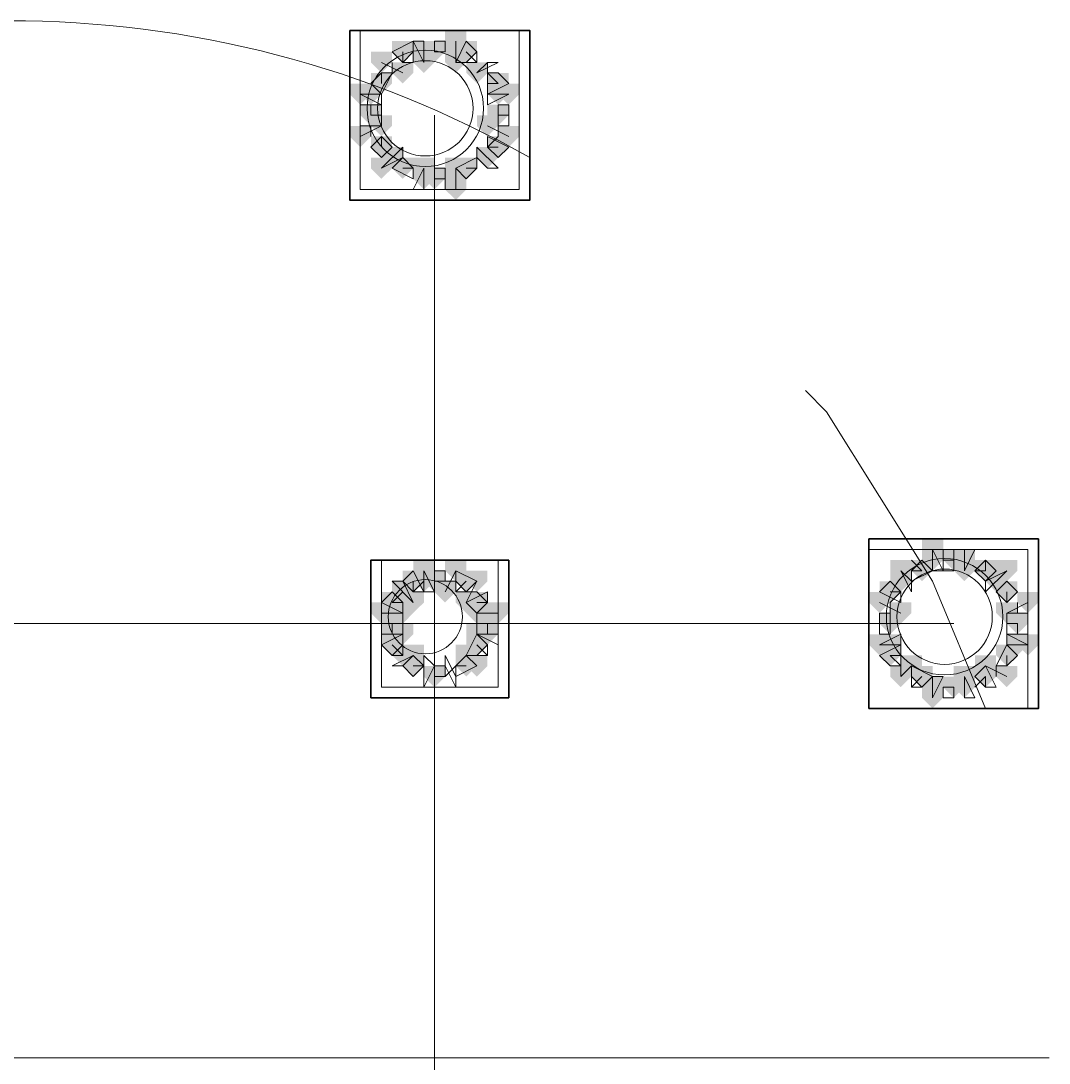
# Model space of a CAD drawing. Header units: millimetres. Extents: x 2315 to 4619, y 1334 to 1897.
# Drawn here: x 4074.12 to 4080.05, y 1541.67 to 1547.68 of the extents above; entities that cross this region are included whole.
import ezdxf

# ---------------------------------------------------------------- set-up
doc = ezdxf.new("R2010")
doc.units = ezdxf.units.MM
for name, color, linetype, true_color in [('PDF_10', 7, 'Continuous', 0x00b85c), ('PDF_AXIS', 7, 'Continuous', 0x00b85c), ('PDF_柱构件', 7, 'Continuous', 0x00b85c), ('PDF_转运站初步方案', 7, 'Continuous', 0x00b85c)]:
    doc.layers.add(name, color=color, linetype=linetype, true_color=true_color)
doc.layers.add('PDF_中心线层', color=1, linetype='Continuous')
doc.layers.add('PDF_粗实线层', color=7, linetype='Continuous')

msp = doc.modelspace()

# ---------------------------------------------------------------- hatches: boundary and pattern name
at = {"layer": 'PDF_10', "transparency": 33554559}
for points in [[(4076.3194, 1547.5601), (4076.2583, 1547.5601), (4076.2583, 1547.499), (4076.3194, 1547.4379), (4076.3804, 1547.499), (4076.3804, 1547.5601)], [(4076.3194, 1547.5601), (4076.2583, 1547.5601), (4076.2583, 1547.499), (4076.3194, 1547.4379), (4076.3804, 1547.499), (4076.3804, 1547.5601)], [(4076.5026, 1547.5601), (4076.4415, 1547.5601), (4076.4415, 1547.499), (4076.5026, 1547.4379), (4076.5637, 1547.499), (4076.5637, 1547.5601)], [(4076.5026, 1547.5601), (4076.4415, 1547.5601), (4076.4415, 1547.499), (4076.5026, 1547.4379), (4076.5637, 1547.499), (4076.5637, 1547.5601)], [(4076.6858, 1547.5601), (4076.6248, 1547.5601), (4076.6248, 1547.499), (4076.6858, 1547.4379), (4076.7469, 1547.499), (4076.7469, 1547.5601)], [(4076.6858, 1547.5601), (4076.6248, 1547.5601), (4076.6248, 1547.499), (4076.6858, 1547.4379), (4076.7469, 1547.499), (4076.7469, 1547.5601)], [(4076.1972, 1547.3768), (4076.1361, 1547.3768), (4076.1361, 1547.3157), (4076.1972, 1547.2547), (4076.2583, 1547.3157), (4076.2583, 1547.3768)], [(4076.1972, 1547.3768), (4076.1361, 1547.3768), (4076.1361, 1547.3157), (4076.1972, 1547.2547), (4076.2583, 1547.3157), (4076.2583, 1547.3768)], [(4076.1972, 1547.3768), (4076.1361, 1547.3768), (4076.1361, 1547.3157), (4076.1972, 1547.2547), (4076.2583, 1547.3157), (4076.2583, 1547.3768)], [(4076.8691, 1547.3768), (4076.808, 1547.3768), (4076.808, 1547.3157), (4076.8691, 1547.2547), (4076.9302, 1547.3157), (4076.9302, 1547.3768)], [(4076.8691, 1547.3768), (4076.808, 1547.3768), (4076.808, 1547.3157), (4076.8691, 1547.2547), (4076.9302, 1547.3157), (4076.9302, 1547.3768)], [(4076.1361, 1547.1936), (4076.075, 1547.1936), (4076.075, 1547.1325), (4076.1361, 1547.0714), (4076.1972, 1547.1325), (4076.1972, 1547.1936)], [(4076.1361, 1547.1936), (4076.075, 1547.1936), (4076.075, 1547.1325), (4076.1361, 1547.0714), (4076.1972, 1547.1325), (4076.1972, 1547.1936)], [(4076.8691, 1547.1936), (4076.808, 1547.1936), (4076.808, 1547.1325), (4076.8691, 1547.0714), (4076.9302, 1547.1325), (4076.9302, 1547.1936)], [(4076.8691, 1547.1936), (4076.808, 1547.1936), (4076.808, 1547.1325), (4076.8691, 1547.0714), (4076.9302, 1547.1325), (4076.9302, 1547.1936)], [(4076.1972, 1547.0103), (4076.1361, 1547.0103), (4076.1361, 1546.9493), (4076.1972, 1546.8882), (4076.2583, 1546.9493), (4076.2583, 1547.0103)], [(4076.1972, 1547.0103), (4076.1361, 1547.0103), (4076.1361, 1546.9493), (4076.1972, 1546.8882), (4076.2583, 1546.9493), (4076.2583, 1547.0103)], [(4076.1972, 1547.0103), (4076.1361, 1547.0103), (4076.1361, 1546.9493), (4076.1972, 1546.8882), (4076.2583, 1546.9493), (4076.2583, 1547.0103)], [(4076.8691, 1547.0103), (4076.808, 1547.0103), (4076.808, 1546.9493), (4076.8691, 1546.8882), (4076.9302, 1546.9493), (4076.9302, 1547.0103)], [(4076.8691, 1547.0103), (4076.808, 1547.0103), (4076.808, 1546.9493), (4076.8691, 1546.8882), (4076.9302, 1546.9493), (4076.9302, 1547.0103)], [(4076.3194, 1546.8882), (4076.2583, 1546.8882), (4076.2583, 1546.8271), (4076.3194, 1546.766), (4076.3804, 1546.8271), (4076.3804, 1546.8882)], [(4076.3194, 1546.8882), (4076.2583, 1546.8882), (4076.2583, 1546.8271), (4076.3194, 1546.766), (4076.3804, 1546.8271), (4076.3804, 1546.8882)], [(4076.3194, 1546.8882), (4076.2583, 1546.8882), (4076.2583, 1546.8271), (4076.3194, 1546.766), (4076.3804, 1546.8271), (4076.3804, 1546.8882)], [(4076.6858, 1546.8882), (4076.6248, 1546.8882), (4076.6248, 1546.8271), (4076.6858, 1546.766), (4076.7469, 1546.8271), (4076.7469, 1546.8882)], [(4076.6858, 1546.8882), (4076.6248, 1546.8882), (4076.6248, 1546.8271), (4076.6858, 1546.766), (4076.7469, 1546.8271), (4076.7469, 1546.8882)], [(4076.5026, 1546.8271), (4076.4415, 1546.8271), (4076.4415, 1546.766), (4076.5026, 1546.7049), (4076.5637, 1546.766), (4076.5637, 1546.8271)], [(4076.5026, 1546.8271), (4076.4415, 1546.8271), (4076.4415, 1546.766), (4076.5026, 1546.7049), (4076.5637, 1546.766), (4076.5637, 1546.8271)], [(4076.5026, 1546.8271), (4076.4415, 1546.8271), (4076.4415, 1546.766), (4076.5026, 1546.7049), (4076.5637, 1546.766), (4076.5637, 1546.8271)], [(4079.4956, 1544.6282), (4079.4345, 1544.6282), (4079.4345, 1544.5671), (4079.4956, 1544.506), (4079.5566, 1544.5671), (4079.5566, 1544.6282)], [(4079.4956, 1544.6282), (4079.4345, 1544.6282), (4079.4345, 1544.5671), (4079.4956, 1544.506), (4079.5566, 1544.5671), (4079.5566, 1544.6282)], [(4079.4956, 1544.6282), (4079.4345, 1544.6282), (4079.4345, 1544.5671), (4079.4956, 1544.506), (4079.5566, 1544.5671), (4079.5566, 1544.6282)], [(4079.3123, 1544.5671), (4079.2512, 1544.5671), (4079.2512, 1544.506), (4079.3123, 1544.4449), (4079.3734, 1544.506), (4079.3734, 1544.5671)], [(4079.3123, 1544.5671), (4079.2512, 1544.5671), (4079.2512, 1544.506), (4079.3123, 1544.4449), (4079.3734, 1544.506), (4079.3734, 1544.5671)], [(4079.6788, 1544.5671), (4079.6177, 1544.5671), (4079.6177, 1544.506), (4079.6788, 1544.4449), (4079.7399, 1544.506), (4079.7399, 1544.5671)], [(4079.6788, 1544.5671), (4079.6177, 1544.5671), (4079.6177, 1544.506), (4079.6788, 1544.4449), (4079.7399, 1544.506), (4079.7399, 1544.5671)], [(4076.3804, 1544.506), (4076.3194, 1544.506), (4076.3194, 1544.4449), (4076.3804, 1544.3839), (4076.4415, 1544.4449), (4076.4415, 1544.506)], [(4076.3804, 1544.506), (4076.3194, 1544.506), (4076.3194, 1544.4449), (4076.3804, 1544.3839), (4076.4415, 1544.4449), (4076.4415, 1544.506)], [(4076.5026, 1544.506), (4076.4415, 1544.506), (4076.4415, 1544.4449), (4076.5026, 1544.3839), (4076.5637, 1544.4449), (4076.5637, 1544.506)], [(4076.5026, 1544.506), (4076.4415, 1544.506), (4076.4415, 1544.4449), (4076.5026, 1544.3839), (4076.5637, 1544.4449), (4076.5637, 1544.506)], [(4076.6858, 1544.506), (4076.6248, 1544.506), (4076.6248, 1544.4449), (4076.6858, 1544.3839), (4076.7469, 1544.4449), (4076.7469, 1544.506)], [(4076.6858, 1544.506), (4076.6248, 1544.506), (4076.6248, 1544.4449), (4076.6858, 1544.3839), (4076.7469, 1544.4449), (4076.7469, 1544.506)], [(4079.1291, 1544.4449), (4079.068, 1544.4449), (4079.068, 1544.3839), (4079.1291, 1544.3228), (4079.1902, 1544.3839), (4079.1902, 1544.4449)], [(4079.1291, 1544.4449), (4079.068, 1544.4449), (4079.068, 1544.3839), (4079.1291, 1544.3228), (4079.1902, 1544.3839), (4079.1902, 1544.4449)], [(4079.801, 1544.4449), (4079.7399, 1544.4449), (4079.7399, 1544.3839), (4079.801, 1544.3228), (4079.8621, 1544.3839), (4079.8621, 1544.4449)], [(4079.801, 1544.4449), (4079.7399, 1544.4449), (4079.7399, 1544.3839), (4079.801, 1544.3228), (4079.8621, 1544.3839), (4079.8621, 1544.4449)], [(4079.801, 1544.4449), (4079.7399, 1544.4449), (4079.7399, 1544.3839), (4079.801, 1544.3228), (4079.8621, 1544.3839), (4079.8621, 1544.4449)], [(4076.2583, 1544.3839), (4076.1972, 1544.3839), (4076.1972, 1544.3228), (4076.2583, 1544.2617), (4076.3194, 1544.3228), (4076.3194, 1544.3839)], [(4076.2583, 1544.3839), (4076.1972, 1544.3839), (4076.1972, 1544.3228), (4076.2583, 1544.2617), (4076.3194, 1544.3228), (4076.3194, 1544.3839)], [(4076.7469, 1544.3839), (4076.6858, 1544.3839), (4076.6858, 1544.3228), (4076.7469, 1544.2617), (4076.808, 1544.3228), (4076.808, 1544.3839)], [(4076.7469, 1544.3839), (4076.6858, 1544.3839), (4076.6858, 1544.3228), (4076.7469, 1544.2617), (4076.808, 1544.3228), (4076.808, 1544.3839)], [(4076.2583, 1544.2617), (4076.1972, 1544.2617), (4076.1972, 1544.2006), (4076.2583, 1544.1395), (4076.3194, 1544.2006), (4076.3194, 1544.2617)], [(4076.2583, 1544.2617), (4076.1972, 1544.2617), (4076.1972, 1544.2006), (4076.2583, 1544.1395), (4076.3194, 1544.2006), (4076.3194, 1544.2617)], [(4076.808, 1544.2617), (4076.7469, 1544.2617), (4076.7469, 1544.2006), (4076.808, 1544.1395), (4076.8691, 1544.2006), (4076.8691, 1544.2617)], [(4076.808, 1544.2617), (4076.7469, 1544.2617), (4076.7469, 1544.2006), (4076.808, 1544.1395), (4076.8691, 1544.2006), (4076.8691, 1544.2617)], [(4079.1291, 1544.2617), (4079.068, 1544.2617), (4079.068, 1544.2006), (4079.1291, 1544.1395), (4079.1902, 1544.2006), (4079.1902, 1544.2617)], [(4079.1291, 1544.2617), (4079.068, 1544.2617), (4079.068, 1544.2006), (4079.1291, 1544.1395), (4079.1902, 1544.2006), (4079.1902, 1544.2617)], [(4079.8621, 1544.2617), (4079.801, 1544.2617), (4079.801, 1544.2006), (4079.8621, 1544.1395), (4079.9231, 1544.2006), (4079.9231, 1544.2617)], [(4079.8621, 1544.2617), (4079.801, 1544.2617), (4079.801, 1544.2006), (4079.8621, 1544.1395), (4079.9231, 1544.2006), (4079.9231, 1544.2617)], [(4076.2583, 1544.1395), (4076.1972, 1544.1395), (4076.1972, 1544.0784), (4076.2583, 1544.0174), (4076.3194, 1544.0784), (4076.3194, 1544.1395)], [(4076.2583, 1544.1395), (4076.1972, 1544.1395), (4076.1972, 1544.0784), (4076.2583, 1544.0174), (4076.3194, 1544.0784), (4076.3194, 1544.1395)], [(4076.7469, 1544.1395), (4076.6858, 1544.1395), (4076.6858, 1544.0784), (4076.7469, 1544.0174), (4076.808, 1544.0784), (4076.808, 1544.1395)], [(4076.7469, 1544.1395), (4076.6858, 1544.1395), (4076.6858, 1544.0784), (4076.7469, 1544.0174), (4076.808, 1544.0784), (4076.808, 1544.1395)], [(4079.1291, 1544.0784), (4079.068, 1544.0784), (4079.068, 1544.0174), (4079.1291, 1543.9563), (4079.1902, 1544.0174), (4079.1902, 1544.0784)], [(4079.1291, 1544.0784), (4079.068, 1544.0784), (4079.068, 1544.0174), (4079.1291, 1543.9563), (4079.1902, 1544.0174), (4079.1902, 1544.0784)], [(4079.801, 1544.0784), (4079.7399, 1544.0784), (4079.7399, 1544.0174), (4079.801, 1543.9563), (4079.8621, 1544.0174), (4079.8621, 1544.0784)], [(4079.801, 1544.0784), (4079.7399, 1544.0784), (4079.7399, 1544.0174), (4079.801, 1543.9563), (4079.8621, 1544.0174), (4079.8621, 1544.0784)], [(4079.801, 1544.0784), (4079.7399, 1544.0784), (4079.7399, 1544.0174), (4079.801, 1543.9563), (4079.8621, 1544.0174), (4079.8621, 1544.0784)], [(4076.3804, 1544.0174), (4076.3194, 1544.0174), (4076.3194, 1543.9563), (4076.3804, 1543.8952), (4076.4415, 1543.9563), (4076.4415, 1544.0174)], [(4076.3804, 1544.0174), (4076.3194, 1544.0174), (4076.3194, 1543.9563), (4076.3804, 1543.8952), (4076.4415, 1543.9563), (4076.4415, 1544.0174)], [(4076.3804, 1544.0174), (4076.3194, 1544.0174), (4076.3194, 1543.9563), (4076.3804, 1543.8952), (4076.4415, 1543.9563), (4076.4415, 1544.0174)], [(4076.6858, 1544.0174), (4076.6248, 1544.0174), (4076.6248, 1543.9563), (4076.6858, 1543.8952), (4076.7469, 1543.9563), (4076.7469, 1544.0174)], [(4076.6858, 1544.0174), (4076.6248, 1544.0174), (4076.6248, 1543.9563), (4076.6858, 1543.8952), (4076.7469, 1543.9563), (4076.7469, 1544.0174)], [(4076.5026, 1543.9563), (4076.4415, 1543.9563), (4076.4415, 1543.8952), (4076.5026, 1543.8341), (4076.5637, 1543.8952), (4076.5637, 1543.9563)], [(4076.5026, 1543.9563), (4076.4415, 1543.9563), (4076.4415, 1543.8952), (4076.5026, 1543.8341), (4076.5637, 1543.8952), (4076.5637, 1543.9563)], [(4079.3123, 1543.9563), (4079.2512, 1543.9563), (4079.2512, 1543.8952), (4079.3123, 1543.8341), (4079.3734, 1543.8952), (4079.3734, 1543.9563)], [(4079.3123, 1543.9563), (4079.2512, 1543.9563), (4079.2512, 1543.8952), (4079.3123, 1543.8341), (4079.3734, 1543.8952), (4079.3734, 1543.9563)], [(4079.6788, 1543.9563), (4079.6177, 1543.9563), (4079.6177, 1543.8952), (4079.6788, 1543.8341), (4079.7399, 1543.8952), (4079.7399, 1543.9563)], [(4079.6788, 1543.9563), (4079.6177, 1543.9563), (4079.6177, 1543.8952), (4079.6788, 1543.8341), (4079.7399, 1543.8952), (4079.7399, 1543.9563)], [(4079.4956, 1543.8952), (4079.4345, 1543.8952), (4079.4345, 1543.8341), (4079.4956, 1543.773), (4079.5566, 1543.8341), (4079.5566, 1543.8952)], [(4079.4956, 1543.8952), (4079.4345, 1543.8952), (4079.4345, 1543.8341), (4079.4956, 1543.773), (4079.5566, 1543.8341), (4079.5566, 1543.8952)]]:
    msp.add_hatch(color=256, dxfattribs=at).paths.add_polyline_path(points)
at = {"layer": 'PDF_柱构件', "transparency": 33554559}
for points in [[(4076.6248, 1547.6211), (4076.5637, 1547.6211), (4076.5637, 1547.5601), (4076.6248, 1547.499), (4076.6858, 1547.5601), (4076.6858, 1547.6211)], [(4076.4415, 1547.5601), (4076.3804, 1547.5601), (4076.3804, 1547.499), (4076.4415, 1547.4379), (4076.5026, 1547.499), (4076.5026, 1547.5601)], [(4076.6248, 1547.5601), (4076.5637, 1547.5601), (4076.5637, 1547.499), (4076.6248, 1547.4379), (4076.6858, 1547.499), (4076.6858, 1547.5601)], [(4076.1972, 1547.499), (4076.1361, 1547.499), (4076.1361, 1547.4379), (4076.1972, 1547.3768), (4076.2583, 1547.4379), (4076.2583, 1547.499)], [(4076.4415, 1547.499), (4076.3804, 1547.499), (4076.3804, 1547.4379), (4076.4415, 1547.3768), (4076.5026, 1547.4379), (4076.5026, 1547.499)], [(4076.6248, 1547.499), (4076.5637, 1547.499), (4076.5637, 1547.4379), (4076.6248, 1547.3768), (4076.6858, 1547.4379), (4076.6858, 1547.499)], [(4076.3194, 1547.4379), (4076.2583, 1547.4379), (4076.2583, 1547.3768), (4076.3194, 1547.3157), (4076.3804, 1547.3768), (4076.3804, 1547.4379)], [(4076.7469, 1547.4379), (4076.6858, 1547.4379), (4076.6858, 1547.3768), (4076.7469, 1547.3157), (4076.808, 1547.3768), (4076.808, 1547.4379)], [(4076.075, 1547.3157), (4076.0139, 1547.3157), (4076.0139, 1547.2547), (4076.075, 1547.1936), (4076.1361, 1547.2547), (4076.1361, 1547.3157)], [(4076.1361, 1547.3157), (4076.075, 1547.3157), (4076.075, 1547.2547), (4076.1361, 1547.1936), (4076.1972, 1547.2547), (4076.1972, 1547.3157)], [(4076.8691, 1547.3157), (4076.808, 1547.3157), (4076.808, 1547.2547), (4076.8691, 1547.1936), (4076.9302, 1547.2547), (4076.9302, 1547.3157)], [(4076.9302, 1547.3157), (4076.8691, 1547.3157), (4076.8691, 1547.2547), (4076.9302, 1547.1936), (4076.9912, 1547.2547), (4076.9912, 1547.3157)], [(4076.1972, 1547.1325), (4076.1361, 1547.1325), (4076.1361, 1547.0714), (4076.1972, 1547.0103), (4076.2583, 1547.0714), (4076.2583, 1547.1325)], [(4076.808, 1547.1325), (4076.7469, 1547.1325), (4076.7469, 1547.0714), (4076.808, 1547.0103), (4076.8691, 1547.0714), (4076.8691, 1547.1325)], [(4076.075, 1547.0714), (4076.0139, 1547.0714), (4076.0139, 1547.0103), (4076.075, 1546.9493), (4076.1361, 1547.0103), (4076.1361, 1547.0714)], [(4076.9302, 1547.0714), (4076.8691, 1547.0714), (4076.8691, 1547.0103), (4076.9302, 1546.9493), (4076.9912, 1547.0103), (4076.9912, 1547.0714)], [(4076.2583, 1546.9493), (4076.1972, 1546.9493), (4076.1972, 1546.8882), (4076.2583, 1546.8271), (4076.3194, 1546.8882), (4076.3194, 1546.9493)], [(4076.808, 1546.9493), (4076.7469, 1546.9493), (4076.7469, 1546.8882), (4076.808, 1546.8271), (4076.8691, 1546.8882), (4076.8691, 1546.9493)], [(4076.1972, 1546.8882), (4076.1361, 1546.8882), (4076.1361, 1546.8271), (4076.1972, 1546.766), (4076.2583, 1546.8271), (4076.2583, 1546.8882)], [(4076.4415, 1546.8882), (4076.3804, 1546.8882), (4076.3804, 1546.8271), (4076.4415, 1546.766), (4076.5026, 1546.8271), (4076.5026, 1546.8882)], [(4076.6248, 1546.8882), (4076.5637, 1546.8882), (4076.5637, 1546.8271), (4076.6248, 1546.766), (4076.6858, 1546.8271), (4076.6858, 1546.8882)], [(4076.4415, 1546.8271), (4076.3804, 1546.8271), (4076.3804, 1546.766), (4076.4415, 1546.7049), (4076.5026, 1546.766), (4076.5026, 1546.8271)], [(4076.6248, 1546.8271), (4076.5637, 1546.8271), (4076.5637, 1546.766), (4076.6248, 1546.7049), (4076.6858, 1546.766), (4076.6858, 1546.8271)], [(4076.6248, 1546.766), (4076.5637, 1546.766), (4076.5637, 1546.7049), (4076.6248, 1546.6439), (4076.6858, 1546.7049), (4076.6858, 1546.766)], [(4079.3734, 1544.6893), (4079.3123, 1544.6893), (4079.3123, 1544.6282), (4079.3734, 1544.5671), (4079.4345, 1544.6282), (4079.4345, 1544.6893)], [(4079.3734, 1544.6282), (4079.3123, 1544.6282), (4079.3123, 1544.5671), (4079.3734, 1544.506), (4079.4345, 1544.5671), (4079.4345, 1544.6282)], [(4079.5566, 1544.6282), (4079.4956, 1544.6282), (4079.4956, 1544.5671), (4079.5566, 1544.506), (4079.6177, 1544.5671), (4079.6177, 1544.6282)], [(4076.4415, 1544.5671), (4076.3804, 1544.5671), (4076.3804, 1544.506), (4076.4415, 1544.4449), (4076.5026, 1544.506), (4076.5026, 1544.5671)], [(4076.6248, 1544.5671), (4076.5637, 1544.5671), (4076.5637, 1544.506), (4076.6248, 1544.4449), (4076.6858, 1544.506), (4076.6858, 1544.5671)], [(4079.1902, 1544.5671), (4079.1291, 1544.5671), (4079.1291, 1544.506), (4079.1902, 1544.4449), (4079.2512, 1544.506), (4079.2512, 1544.5671)], [(4079.5566, 1544.5671), (4079.4956, 1544.5671), (4079.4956, 1544.506), (4079.5566, 1544.4449), (4079.6177, 1544.506), (4079.6177, 1544.5671)], [(4079.801, 1544.5671), (4079.7399, 1544.5671), (4079.7399, 1544.506), (4079.801, 1544.4449), (4079.8621, 1544.506), (4079.8621, 1544.5671)], [(4076.4415, 1544.506), (4076.3804, 1544.506), (4076.3804, 1544.4449), (4076.4415, 1544.3839), (4076.5026, 1544.4449), (4076.5026, 1544.506)], [(4076.7469, 1544.506), (4076.6858, 1544.506), (4076.6858, 1544.4449), (4076.7469, 1544.3839), (4076.808, 1544.4449), (4076.808, 1544.506)], [(4079.1902, 1544.506), (4079.1291, 1544.506), (4079.1291, 1544.4449), (4079.1902, 1544.3839), (4079.2512, 1544.4449), (4079.2512, 1544.506)], [(4079.7399, 1544.506), (4079.6788, 1544.506), (4079.6788, 1544.4449), (4079.7399, 1544.3839), (4079.801, 1544.4449), (4079.801, 1544.506)], [(4076.3194, 1544.4449), (4076.2583, 1544.4449), (4076.2583, 1544.3839), (4076.3194, 1544.3228), (4076.3804, 1544.3839), (4076.3804, 1544.4449)], [(4076.5637, 1544.4449), (4076.5026, 1544.4449), (4076.5026, 1544.3839), (4076.5637, 1544.3228), (4076.6248, 1544.3839), (4076.6248, 1544.4449)], [(4076.3804, 1544.3839), (4076.3194, 1544.3839), (4076.3194, 1544.3228), (4076.3804, 1544.2617), (4076.4415, 1544.3228), (4076.4415, 1544.3839)], [(4076.6858, 1544.3839), (4076.6248, 1544.3839), (4076.6248, 1544.3228), (4076.6858, 1544.2617), (4076.7469, 1544.3228), (4076.7469, 1544.3839)], [(4079.068, 1544.3839), (4079.0069, 1544.3839), (4079.0069, 1544.3228), (4079.068, 1544.2617), (4079.1291, 1544.3228), (4079.1291, 1544.3839)], [(4079.9231, 1544.3839), (4079.8621, 1544.3839), (4079.8621, 1544.3228), (4079.9231, 1544.2617), (4079.9842, 1544.3228), (4079.9842, 1544.3839)], [(4076.1972, 1544.3228), (4076.1361, 1544.3228), (4076.1361, 1544.2617), (4076.1972, 1544.2006), (4076.2583, 1544.2617), (4076.2583, 1544.3228)], [(4076.2583, 1544.3228), (4076.1972, 1544.3228), (4076.1972, 1544.2617), (4076.2583, 1544.2006), (4076.3194, 1544.2617), (4076.3194, 1544.3228)], [(4076.3194, 1544.3228), (4076.2583, 1544.3228), (4076.2583, 1544.2617), (4076.3194, 1544.2006), (4076.3804, 1544.2617), (4076.3804, 1544.3228)], [(4076.7469, 1544.3228), (4076.6858, 1544.3228), (4076.6858, 1544.2617), (4076.7469, 1544.2006), (4076.808, 1544.2617), (4076.808, 1544.3228)], [(4076.808, 1544.3228), (4076.7469, 1544.3228), (4076.7469, 1544.2617), (4076.808, 1544.2006), (4076.8691, 1544.2617), (4076.8691, 1544.3228)], [(4076.8691, 1544.3228), (4076.808, 1544.3228), (4076.808, 1544.2617), (4076.8691, 1544.2006), (4076.9302, 1544.2617), (4076.9302, 1544.3228)], [(4079.1902, 1544.3228), (4079.1291, 1544.3228), (4079.1291, 1544.2617), (4079.1902, 1544.2006), (4079.2512, 1544.2617), (4079.2512, 1544.3228)], [(4079.801, 1544.3228), (4079.7399, 1544.3228), (4079.7399, 1544.2617), (4079.801, 1544.2006), (4079.8621, 1544.2617), (4079.8621, 1544.3228)], [(4076.2583, 1544.2006), (4076.1972, 1544.2006), (4076.1972, 1544.1395), (4076.2583, 1544.0784), (4076.3194, 1544.1395), (4076.3194, 1544.2006)], [(4076.3194, 1544.2006), (4076.2583, 1544.2006), (4076.2583, 1544.1395), (4076.3194, 1544.0784), (4076.3804, 1544.1395), (4076.3804, 1544.2006)], [(4076.7469, 1544.2006), (4076.6858, 1544.2006), (4076.6858, 1544.1395), (4076.7469, 1544.0784), (4076.808, 1544.1395), (4076.808, 1544.2006)], [(4076.808, 1544.2006), (4076.7469, 1544.2006), (4076.7469, 1544.1395), (4076.808, 1544.0784), (4076.8691, 1544.1395), (4076.8691, 1544.2006)], [(4079.068, 1544.1395), (4079.0069, 1544.1395), (4079.0069, 1544.0784), (4079.068, 1544.0174), (4079.1291, 1544.0784), (4079.1291, 1544.1395)], [(4079.1291, 1544.1395), (4079.068, 1544.1395), (4079.068, 1544.0784), (4079.1291, 1544.0174), (4079.1902, 1544.0784), (4079.1902, 1544.1395)], [(4079.8621, 1544.1395), (4079.801, 1544.1395), (4079.801, 1544.0784), (4079.8621, 1544.0174), (4079.9231, 1544.0784), (4079.9231, 1544.1395)], [(4079.9231, 1544.1395), (4079.8621, 1544.1395), (4079.8621, 1544.0784), (4079.9231, 1544.0174), (4079.9842, 1544.0784), (4079.9842, 1544.1395)], [(4076.3194, 1544.0784), (4076.2583, 1544.0784), (4076.2583, 1544.0174), (4076.3194, 1543.9563), (4076.3804, 1544.0174), (4076.3804, 1544.0784)], [(4076.3804, 1544.0784), (4076.3194, 1544.0784), (4076.3194, 1544.0174), (4076.3804, 1543.9563), (4076.4415, 1544.0174), (4076.4415, 1544.0784)], [(4076.6858, 1544.0784), (4076.6248, 1544.0784), (4076.6248, 1544.0174), (4076.6858, 1543.9563), (4076.7469, 1544.0174), (4076.7469, 1544.0784)], [(4076.7469, 1544.0174), (4076.6858, 1544.0174), (4076.6858, 1543.9563), (4076.7469, 1543.8952), (4076.808, 1543.9563), (4076.808, 1544.0174)], [(4079.2512, 1544.0174), (4079.1902, 1544.0174), (4079.1902, 1543.9563), (4079.2512, 1543.8952), (4079.3123, 1543.9563), (4079.3123, 1544.0174)], [(4079.6788, 1544.0174), (4079.6177, 1544.0174), (4079.6177, 1543.9563), (4079.6788, 1543.8952), (4079.7399, 1543.9563), (4079.7399, 1544.0174)], [(4079.1902, 1543.9563), (4079.1291, 1543.9563), (4079.1291, 1543.8952), (4079.1902, 1543.8341), (4079.2512, 1543.8952), (4079.2512, 1543.9563)], [(4079.5566, 1543.9563), (4079.4956, 1543.9563), (4079.4956, 1543.8952), (4079.5566, 1543.8341), (4079.6177, 1543.8952), (4079.6177, 1543.9563)], [(4079.801, 1543.9563), (4079.7399, 1543.9563), (4079.7399, 1543.8952), (4079.801, 1543.8341), (4079.8621, 1543.8952), (4079.8621, 1543.9563)], [(4079.3734, 1543.8952), (4079.3123, 1543.8952), (4079.3123, 1543.8341), (4079.3734, 1543.773), (4079.4345, 1543.8341), (4079.4345, 1543.8952)], [(4079.5566, 1543.8952), (4079.4956, 1543.8952), (4079.4956, 1543.8341), (4079.5566, 1543.773), (4079.6177, 1543.8341), (4079.6177, 1543.8952)], [(4079.3734, 1543.8341), (4079.3123, 1543.8341), (4079.3123, 1543.773), (4079.3734, 1543.712), (4079.4345, 1543.773), (4079.4345, 1543.8341)]]:
    msp.add_hatch(color=256, dxfattribs=at).paths.add_polyline_path(points)
at = {"layer": 'PDF_转运站初步方案', "transparency": 33554559}
for points in [[(4076.3194, 1547.5601), (4076.2583, 1547.5601), (4076.2583, 1547.499), (4076.3194, 1547.4379), (4076.3804, 1547.499), (4076.3804, 1547.5601)], [(4076.3194, 1547.5601), (4076.2583, 1547.5601), (4076.2583, 1547.499), (4076.3194, 1547.4379), (4076.3804, 1547.499), (4076.3804, 1547.5601)], [(4076.5026, 1547.5601), (4076.4415, 1547.5601), (4076.4415, 1547.499), (4076.5026, 1547.4379), (4076.5637, 1547.499), (4076.5637, 1547.5601)], [(4076.5026, 1547.5601), (4076.4415, 1547.5601), (4076.4415, 1547.499), (4076.5026, 1547.4379), (4076.5637, 1547.499), (4076.5637, 1547.5601)], [(4076.6858, 1547.5601), (4076.6248, 1547.5601), (4076.6248, 1547.499), (4076.6858, 1547.4379), (4076.7469, 1547.499), (4076.7469, 1547.5601)], [(4076.6858, 1547.5601), (4076.6248, 1547.5601), (4076.6248, 1547.499), (4076.6858, 1547.4379), (4076.7469, 1547.499), (4076.7469, 1547.5601)], [(4076.1972, 1547.3768), (4076.1361, 1547.3768), (4076.1361, 1547.3157), (4076.1972, 1547.2547), (4076.2583, 1547.3157), (4076.2583, 1547.3768)], [(4076.1972, 1547.3768), (4076.1361, 1547.3768), (4076.1361, 1547.3157), (4076.1972, 1547.2547), (4076.2583, 1547.3157), (4076.2583, 1547.3768)], [(4076.8691, 1547.3768), (4076.808, 1547.3768), (4076.808, 1547.3157), (4076.8691, 1547.2547), (4076.9302, 1547.3157), (4076.9302, 1547.3768)], [(4076.8691, 1547.3768), (4076.808, 1547.3768), (4076.808, 1547.3157), (4076.8691, 1547.2547), (4076.9302, 1547.3157), (4076.9302, 1547.3768)], [(4076.1361, 1547.1936), (4076.075, 1547.1936), (4076.075, 1547.1325), (4076.1361, 1547.0714), (4076.1972, 1547.1325), (4076.1972, 1547.1936)], [(4076.1361, 1547.1936), (4076.075, 1547.1936), (4076.075, 1547.1325), (4076.1361, 1547.0714), (4076.1972, 1547.1325), (4076.1972, 1547.1936)], [(4076.8691, 1547.1936), (4076.808, 1547.1936), (4076.808, 1547.1325), (4076.8691, 1547.0714), (4076.9302, 1547.1325), (4076.9302, 1547.1936)], [(4076.8691, 1547.1936), (4076.808, 1547.1936), (4076.808, 1547.1325), (4076.8691, 1547.0714), (4076.9302, 1547.1325), (4076.9302, 1547.1936)], [(4076.1972, 1547.0103), (4076.1361, 1547.0103), (4076.1361, 1546.9493), (4076.1972, 1546.8882), (4076.2583, 1546.9493), (4076.2583, 1547.0103)], [(4076.1972, 1547.0103), (4076.1361, 1547.0103), (4076.1361, 1546.9493), (4076.1972, 1546.8882), (4076.2583, 1546.9493), (4076.2583, 1547.0103)], [(4076.8691, 1547.0103), (4076.808, 1547.0103), (4076.808, 1546.9493), (4076.8691, 1546.8882), (4076.9302, 1546.9493), (4076.9302, 1547.0103)], [(4076.8691, 1547.0103), (4076.808, 1547.0103), (4076.808, 1546.9493), (4076.8691, 1546.8882), (4076.9302, 1546.9493), (4076.9302, 1547.0103)], [(4076.3194, 1546.8882), (4076.2583, 1546.8882), (4076.2583, 1546.8271), (4076.3194, 1546.766), (4076.3804, 1546.8271), (4076.3804, 1546.8882)], [(4076.3194, 1546.8882), (4076.2583, 1546.8882), (4076.2583, 1546.8271), (4076.3194, 1546.766), (4076.3804, 1546.8271), (4076.3804, 1546.8882)], [(4076.6858, 1546.8882), (4076.6248, 1546.8882), (4076.6248, 1546.8271), (4076.6858, 1546.766), (4076.7469, 1546.8271), (4076.7469, 1546.8882)], [(4076.6858, 1546.8882), (4076.6248, 1546.8882), (4076.6248, 1546.8271), (4076.6858, 1546.766), (4076.7469, 1546.8271), (4076.7469, 1546.8882)], [(4076.5026, 1546.8271), (4076.4415, 1546.8271), (4076.4415, 1546.766), (4076.5026, 1546.7049), (4076.5637, 1546.766), (4076.5637, 1546.8271)], [(4076.5026, 1546.8271), (4076.4415, 1546.8271), (4076.4415, 1546.766), (4076.5026, 1546.7049), (4076.5637, 1546.766), (4076.5637, 1546.8271)], [(4079.4956, 1544.6282), (4079.4345, 1544.6282), (4079.4345, 1544.5671), (4079.4956, 1544.506), (4079.5566, 1544.5671), (4079.5566, 1544.6282)], [(4079.4956, 1544.6282), (4079.4345, 1544.6282), (4079.4345, 1544.5671), (4079.4956, 1544.506), (4079.5566, 1544.5671), (4079.5566, 1544.6282)], [(4079.3123, 1544.5671), (4079.2512, 1544.5671), (4079.2512, 1544.506), (4079.3123, 1544.4449), (4079.3734, 1544.506), (4079.3734, 1544.5671)], [(4079.3123, 1544.5671), (4079.2512, 1544.5671), (4079.2512, 1544.506), (4079.3123, 1544.4449), (4079.3734, 1544.506), (4079.3734, 1544.5671)], [(4079.6788, 1544.5671), (4079.6177, 1544.5671), (4079.6177, 1544.506), (4079.6788, 1544.4449), (4079.7399, 1544.506), (4079.7399, 1544.5671)], [(4079.6788, 1544.5671), (4079.6177, 1544.5671), (4079.6177, 1544.506), (4079.6788, 1544.4449), (4079.7399, 1544.506), (4079.7399, 1544.5671)], [(4076.3804, 1544.506), (4076.3194, 1544.506), (4076.3194, 1544.4449), (4076.3804, 1544.3839), (4076.4415, 1544.4449), (4076.4415, 1544.506)], [(4076.3804, 1544.506), (4076.3194, 1544.506), (4076.3194, 1544.4449), (4076.3804, 1544.3839), (4076.4415, 1544.4449), (4076.4415, 1544.506)], [(4076.5026, 1544.506), (4076.4415, 1544.506), (4076.4415, 1544.4449), (4076.5026, 1544.3839), (4076.5637, 1544.4449), (4076.5637, 1544.506)], [(4076.5026, 1544.506), (4076.4415, 1544.506), (4076.4415, 1544.4449), (4076.5026, 1544.3839), (4076.5637, 1544.4449), (4076.5637, 1544.506)], [(4076.6858, 1544.506), (4076.6248, 1544.506), (4076.6248, 1544.4449), (4076.6858, 1544.3839), (4076.7469, 1544.4449), (4076.7469, 1544.506)], [(4076.6858, 1544.506), (4076.6248, 1544.506), (4076.6248, 1544.4449), (4076.6858, 1544.3839), (4076.7469, 1544.4449), (4076.7469, 1544.506)], [(4079.1291, 1544.4449), (4079.068, 1544.4449), (4079.068, 1544.3839), (4079.1291, 1544.3228), (4079.1902, 1544.3839), (4079.1902, 1544.4449)], [(4079.1291, 1544.4449), (4079.068, 1544.4449), (4079.068, 1544.3839), (4079.1291, 1544.3228), (4079.1902, 1544.3839), (4079.1902, 1544.4449)], [(4079.801, 1544.4449), (4079.7399, 1544.4449), (4079.7399, 1544.3839), (4079.801, 1544.3228), (4079.8621, 1544.3839), (4079.8621, 1544.4449)], [(4079.801, 1544.4449), (4079.7399, 1544.4449), (4079.7399, 1544.3839), (4079.801, 1544.3228), (4079.8621, 1544.3839), (4079.8621, 1544.4449)], [(4076.2583, 1544.3839), (4076.1972, 1544.3839), (4076.1972, 1544.3228), (4076.2583, 1544.2617), (4076.3194, 1544.3228), (4076.3194, 1544.3839)], [(4076.2583, 1544.3839), (4076.1972, 1544.3839), (4076.1972, 1544.3228), (4076.2583, 1544.2617), (4076.3194, 1544.3228), (4076.3194, 1544.3839)], [(4076.7469, 1544.3839), (4076.6858, 1544.3839), (4076.6858, 1544.3228), (4076.7469, 1544.2617), (4076.808, 1544.3228), (4076.808, 1544.3839)], [(4076.7469, 1544.3839), (4076.6858, 1544.3839), (4076.6858, 1544.3228), (4076.7469, 1544.2617), (4076.808, 1544.3228), (4076.808, 1544.3839)], [(4076.2583, 1544.2617), (4076.1972, 1544.2617), (4076.1972, 1544.2006), (4076.2583, 1544.1395), (4076.3194, 1544.2006), (4076.3194, 1544.2617)], [(4076.2583, 1544.2617), (4076.1972, 1544.2617), (4076.1972, 1544.2006), (4076.2583, 1544.1395), (4076.3194, 1544.2006), (4076.3194, 1544.2617)], [(4076.808, 1544.2617), (4076.7469, 1544.2617), (4076.7469, 1544.2006), (4076.808, 1544.1395), (4076.8691, 1544.2006), (4076.8691, 1544.2617)], [(4076.808, 1544.2617), (4076.7469, 1544.2617), (4076.7469, 1544.2006), (4076.808, 1544.1395), (4076.8691, 1544.2006), (4076.8691, 1544.2617)], [(4079.1291, 1544.2617), (4079.068, 1544.2617), (4079.068, 1544.2006), (4079.1291, 1544.1395), (4079.1902, 1544.2006), (4079.1902, 1544.2617)], [(4079.1291, 1544.2617), (4079.068, 1544.2617), (4079.068, 1544.2006), (4079.1291, 1544.1395), (4079.1902, 1544.2006), (4079.1902, 1544.2617)], [(4079.8621, 1544.2617), (4079.801, 1544.2617), (4079.801, 1544.2006), (4079.8621, 1544.1395), (4079.9231, 1544.2006), (4079.9231, 1544.2617)], [(4079.8621, 1544.2617), (4079.801, 1544.2617), (4079.801, 1544.2006), (4079.8621, 1544.1395), (4079.9231, 1544.2006), (4079.9231, 1544.2617)], [(4076.2583, 1544.1395), (4076.1972, 1544.1395), (4076.1972, 1544.0784), (4076.2583, 1544.0174), (4076.3194, 1544.0784), (4076.3194, 1544.1395)], [(4076.2583, 1544.1395), (4076.1972, 1544.1395), (4076.1972, 1544.0784), (4076.2583, 1544.0174), (4076.3194, 1544.0784), (4076.3194, 1544.1395)], [(4076.7469, 1544.1395), (4076.6858, 1544.1395), (4076.6858, 1544.0784), (4076.7469, 1544.0174), (4076.808, 1544.0784), (4076.808, 1544.1395)], [(4076.7469, 1544.1395), (4076.6858, 1544.1395), (4076.6858, 1544.0784), (4076.7469, 1544.0174), (4076.808, 1544.0784), (4076.808, 1544.1395)], [(4079.1291, 1544.0784), (4079.068, 1544.0784), (4079.068, 1544.0174), (4079.1291, 1543.9563), (4079.1902, 1544.0174), (4079.1902, 1544.0784)], [(4079.1291, 1544.0784), (4079.068, 1544.0784), (4079.068, 1544.0174), (4079.1291, 1543.9563), (4079.1902, 1544.0174), (4079.1902, 1544.0784)], [(4079.801, 1544.0784), (4079.7399, 1544.0784), (4079.7399, 1544.0174), (4079.801, 1543.9563), (4079.8621, 1544.0174), (4079.8621, 1544.0784)], [(4079.801, 1544.0784), (4079.7399, 1544.0784), (4079.7399, 1544.0174), (4079.801, 1543.9563), (4079.8621, 1544.0174), (4079.8621, 1544.0784)], [(4076.3804, 1544.0174), (4076.3194, 1544.0174), (4076.3194, 1543.9563), (4076.3804, 1543.8952), (4076.4415, 1543.9563), (4076.4415, 1544.0174)], [(4076.3804, 1544.0174), (4076.3194, 1544.0174), (4076.3194, 1543.9563), (4076.3804, 1543.8952), (4076.4415, 1543.9563), (4076.4415, 1544.0174)], [(4076.6858, 1544.0174), (4076.6248, 1544.0174), (4076.6248, 1543.9563), (4076.6858, 1543.8952), (4076.7469, 1543.9563), (4076.7469, 1544.0174)], [(4076.6858, 1544.0174), (4076.6248, 1544.0174), (4076.6248, 1543.9563), (4076.6858, 1543.8952), (4076.7469, 1543.9563), (4076.7469, 1544.0174)], [(4076.5026, 1543.9563), (4076.4415, 1543.9563), (4076.4415, 1543.8952), (4076.5026, 1543.8341), (4076.5637, 1543.8952), (4076.5637, 1543.9563)], [(4076.5026, 1543.9563), (4076.4415, 1543.9563), (4076.4415, 1543.8952), (4076.5026, 1543.8341), (4076.5637, 1543.8952), (4076.5637, 1543.9563)], [(4079.3123, 1543.9563), (4079.2512, 1543.9563), (4079.2512, 1543.8952), (4079.3123, 1543.8341), (4079.3734, 1543.8952), (4079.3734, 1543.9563)], [(4079.3123, 1543.9563), (4079.2512, 1543.9563), (4079.2512, 1543.8952), (4079.3123, 1543.8341), (4079.3734, 1543.8952), (4079.3734, 1543.9563)], [(4079.6788, 1543.9563), (4079.6177, 1543.9563), (4079.6177, 1543.8952), (4079.6788, 1543.8341), (4079.7399, 1543.8952), (4079.7399, 1543.9563)], [(4079.6788, 1543.9563), (4079.6177, 1543.9563), (4079.6177, 1543.8952), (4079.6788, 1543.8341), (4079.7399, 1543.8952), (4079.7399, 1543.9563)], [(4079.4956, 1543.8952), (4079.4345, 1543.8952), (4079.4345, 1543.8341), (4079.4956, 1543.773), (4079.5566, 1543.8341), (4079.5566, 1543.8952)], [(4079.4956, 1543.8952), (4079.4345, 1543.8952), (4079.4345, 1543.8341), (4079.4956, 1543.773), (4079.5566, 1543.8341), (4079.5566, 1543.8952)]]:
    msp.add_hatch(color=256, dxfattribs=at).paths.add_polyline_path(points)

# ---------------------------------------------------------------- linework, layer by layer
at = {"layer": 'PDF_10', "lineweight": 18}
for points in [[(4076.5026, 1547.5601), (4076.5026, 1547.499), (4076.5637, 1547.499)], [(4076.3194, 1547.499), (4076.3194, 1547.4379), (4076.3804, 1547.499)], [(4076.6858, 1547.499), (4076.7469, 1547.4379)], [(4076.6858, 1547.4379), (4076.7469, 1547.499)], [(4076.1972, 1547.3157), (4076.1972, 1547.3768)], [(4076.808, 1547.3768), (4076.8691, 1547.3157), (4076.808, 1547.3157)], [(4076.1972, 1547.1325), (4076.1361, 1547.1325), (4076.1361, 1547.1936)], [(4076.8691, 1547.1936), (4076.8691, 1547.1325), (4076.9302, 1547.1325)], [(4076.1972, 1546.9493), (4076.1972, 1547.0103)], [(4076.8691, 1547.0103), (4076.808, 1546.9493), (4076.8691, 1546.9493)], [(4076.3804, 1546.8271), (4076.3194, 1546.8271)], [(4076.7469, 1546.8271), (4076.6858, 1546.8271), (4076.7469, 1546.8271)], [(4076.5637, 1546.766), (4076.5026, 1546.766)], [(4079.2512, 1544.5671), (4079.3123, 1544.506), (4079.2512, 1544.506)], [(4079.4956, 1544.5671), (4079.4345, 1544.5671)], [(4079.6788, 1544.5671), (4079.6788, 1544.506), (4079.6177, 1544.506)], [(4076.5637, 1544.4449), (4076.5026, 1544.4449), (4076.5026, 1544.506)], [(4076.4415, 1544.4449), (4076.3804, 1544.3839), (4076.3804, 1544.4449)], [(4076.6858, 1544.3839), (4076.6248, 1544.4449)], [(4076.6248, 1544.3839), (4076.6858, 1544.4449)], [(4076.3194, 1544.3839), (4076.2583, 1544.3228), (4076.3194, 1544.3228)], [(4076.7469, 1544.3228), (4076.808, 1544.3228), (4076.7469, 1544.3839)], [(4079.1291, 1544.3839), (4079.1902, 1544.3839), (4079.1291, 1544.3228)], [(4079.801, 1544.3228), (4079.801, 1544.3839)], [(4076.1972, 1544.2006), (4076.2583, 1544.2006), (4076.2583, 1544.1395)], [(4076.808, 1544.1395), (4076.808, 1544.2006), (4076.7469, 1544.2006)], [(4079.068, 1544.2006), (4079.1291, 1544.2006), (4079.1291, 1544.1395)], [(4079.8621, 1544.1395), (4079.8621, 1544.2006), (4079.801, 1544.2006)], [(4076.2583, 1544.0784), (4076.3194, 1544.0174)], [(4076.3194, 1544.0784), (4076.2583, 1544.0174)], [(4076.7469, 1544.0174), (4076.808, 1544.0784)], [(4076.7469, 1544.0784), (4076.808, 1544.0174)], [(4079.1902, 1544.0174), (4079.1291, 1544.0174), (4079.1902, 1543.9563)], [(4079.801, 1543.9563), (4079.801, 1544.0174)], [(4076.3804, 1543.9563), (4076.4415, 1543.9563)], [(4076.5026, 1543.9563), (4076.5026, 1543.8952), (4076.5637, 1543.8952)], [(4076.6858, 1543.9563), (4076.6248, 1543.9563), (4076.6858, 1543.9563)], [(4079.2512, 1543.8952), (4079.3123, 1543.8341)], [(4079.3123, 1543.8952), (4079.2512, 1543.8341)], [(4079.6177, 1543.8341), (4079.6788, 1543.8952), (4079.6788, 1543.8341)], [(4079.4345, 1543.8341), (4079.4956, 1543.8341), (4079.4956, 1543.773)]]:
    msp.add_lwpolyline(points, dxfattribs=at)
at = {"layer": 'PDF_AXIS', "lineweight": 18}
for points in [[(4076.075, 1547.6211), (4076.075, 1546.7049), (4076.9912, 1546.7049), (4076.9912, 1547.6211)], [(4079.9231, 1544.6282), (4079.9231, 1543.712), (4079.0069, 1543.712), (4079.0069, 1544.6282)], [(4076.8691, 1544.5671), (4076.8691, 1543.8341), (4076.1972, 1543.8341), (4076.1972, 1544.5671)]]:
    msp.add_lwpolyline(points, close=True, dxfattribs=at)
at = {"layer": 'PDF_中心线层', "color": 112, "lineweight": 18, "true_color": 0x00b85c}
for points in [[(4076.5026, 1547.1325), (4076.5026, 1536.2601)], [(4078.6404, 1545.5444), (4078.7626, 1545.4222), (4079.3734, 1544.4449), (4079.6788, 1543.712)], [(4079.4956, 1544.2006), (4068.562, 1544.2006)], [(4068.0123, 1541.6963), (4080.0453, 1541.6963), (4068.0123, 1541.6963)]]:
    msp.add_lwpolyline(points, dxfattribs=at)
msp.add_arc((4074.0643, 1541.6248), 6.0524, 60.41669, 179.3229, dxfattribs=at)
at = {"layer": 'PDF_柱构件', "lineweight": 18}
for points in [[(4076.3194, 1547.4379), (4076.3804, 1547.4379), (4076.3804, 1547.5601), (4076.2583, 1547.499)], [(4076.3804, 1547.5601), (4076.4415, 1547.4379), (4076.4415, 1547.5601)], [(4076.5026, 1547.499), (4076.5637, 1547.499), (4076.5637, 1547.5601), (4076.5026, 1547.5601)], [(4076.6248, 1547.5601), (4076.6248, 1547.4379)], [(4076.6248, 1547.4379), (4076.7469, 1547.4379), (4076.7469, 1547.499), (4076.6858, 1547.5601)], [(4076.1972, 1547.4379), (4076.3194, 1547.3768)], [(4076.1972, 1547.2547), (4076.2583, 1547.3768), (4076.1972, 1547.3768), (4076.1361, 1547.3157)], [(4076.808, 1547.3768), (4076.808, 1547.2547), (4076.9302, 1547.3157), (4076.8691, 1547.3768)], [(4076.075, 1547.2547), (4076.1972, 1547.1936), (4076.1972, 1547.2547)], [(4076.9302, 1547.2547), (4076.808, 1547.2547), (4076.808, 1547.1936)], [(4076.1972, 1547.0714), (4076.1972, 1547.1936), (4076.075, 1547.1936), (4076.075, 1547.0714)], [(4076.8691, 1547.1936), (4076.8691, 1547.0714), (4076.9302, 1547.0714), (4076.9302, 1547.1936)], [(4076.075, 1547.0103), (4076.1972, 1547.0714)], [(4076.9302, 1547.0103), (4076.808, 1547.0714)], [(4076.2583, 1546.9493), (4076.1972, 1547.0103), (4076.1361, 1546.9493), (4076.1972, 1546.8882)], [(4076.808, 1547.0103), (4076.808, 1546.9493), (4076.8691, 1546.8882), (4076.9302, 1546.9493)], [(4076.1972, 1546.8271), (4076.3194, 1546.8882), (4076.3194, 1546.9493)], [(4076.8691, 1546.8271), (4076.7469, 1546.9493), (4076.7469, 1546.8882), (4076.808, 1546.8271)], [(4076.3804, 1546.8271), (4076.3194, 1546.8882), (4076.2583, 1546.8271), (4076.3804, 1546.766)], [(4076.7469, 1546.8882), (4076.6248, 1546.8271), (4076.6858, 1546.766), (4076.7469, 1546.8271)], [(4076.4415, 1546.7049), (4076.4415, 1546.8271), (4076.3804, 1546.7049)], [(4076.5637, 1546.8271), (4076.5026, 1546.8271), (4076.5026, 1546.7049), (4076.5637, 1546.7049)], [(4076.6248, 1546.7049), (4076.6248, 1546.8271)], [(4079.3734, 1544.6282), (4079.4345, 1544.506), (4079.3734, 1544.506)], [(4079.4956, 1544.506), (4079.4345, 1544.506), (4079.4345, 1544.6282), (4079.4956, 1544.6282)], [(4079.6177, 1544.6282), (4079.5566, 1544.506), (4079.5566, 1544.6282)], [(4079.3734, 1544.506), (4079.2512, 1544.4449), (4079.2512, 1544.506), (4079.3123, 1544.5671)], [(4079.6788, 1544.4449), (4079.6177, 1544.506), (4079.6788, 1544.5671), (4079.7399, 1544.506)], [(4076.4415, 1544.3839), (4076.3804, 1544.3839), (4076.3194, 1544.4449), (4076.3804, 1544.506)], [(4076.4415, 1544.506), (4076.5026, 1544.3839), (4076.4415, 1544.3839)], [(4076.5637, 1544.4449), (4076.5026, 1544.4449), (4076.5026, 1544.506), (4076.5637, 1544.506)], [(4076.6248, 1544.506), (4076.5637, 1544.3839)], [(4076.6858, 1544.3839), (4076.6248, 1544.3839), (4076.6248, 1544.506), (4076.7469, 1544.4449)], [(4079.1902, 1544.506), (4079.2512, 1544.4449), (4079.2512, 1544.3839)], [(4079.801, 1544.506), (4079.6788, 1544.3839), (4079.6788, 1544.4449)], [(4076.3194, 1544.4449), (4076.3804, 1544.3228), (4076.2583, 1544.4449)], [(4076.7469, 1544.4449), (4076.6858, 1544.3228)], [(4079.1902, 1544.3839), (4079.1902, 1544.3228), (4079.068, 1544.3839), (4079.1291, 1544.4449)], [(4079.801, 1544.3228), (4079.7399, 1544.3839), (4079.801, 1544.4449), (4079.8621, 1544.3839)], [(4076.3194, 1544.3228), (4076.3194, 1544.2617), (4076.1972, 1544.3228), (4076.2583, 1544.3839)], [(4076.7469, 1544.2617), (4076.6858, 1544.3228), (4076.808, 1544.3839), (4076.808, 1544.3228)], [(4079.068, 1544.3228), (4079.1902, 1544.2617)], [(4079.9231, 1544.3228), (4079.801, 1544.2617)], [(4076.1972, 1544.2617), (4076.3194, 1544.2617)], [(4076.3194, 1544.2617), (4076.3194, 1544.1395), (4076.1972, 1544.1395), (4076.1972, 1544.2617)], [(4076.8691, 1544.2617), (4076.7469, 1544.2617)], [(4076.7469, 1544.1395), (4076.7469, 1544.2617), (4076.8691, 1544.2617), (4076.8691, 1544.1395)], [(4079.1291, 1544.2617), (4079.1291, 1544.1395), (4079.068, 1544.1395), (4079.068, 1544.2617)], [(4079.801, 1544.1395), (4079.801, 1544.2617), (4079.9231, 1544.2617), (4079.9231, 1544.1395)], [(4076.1972, 1544.1395), (4076.3194, 1544.1395), (4076.1972, 1544.0784)], [(4076.3194, 1544.1395), (4076.3194, 1544.0174), (4076.2583, 1544.0174), (4076.1972, 1544.0784)], [(4076.6858, 1544.0174), (4076.7469, 1544.1395), (4076.808, 1544.0784), (4076.808, 1544.0174)], [(4076.8691, 1544.0784), (4076.7469, 1544.1395), (4076.8691, 1544.1395)], [(4079.068, 1544.0784), (4079.1902, 1544.1395), (4079.1902, 1544.0784)], [(4079.9231, 1544.0784), (4079.801, 1544.0784), (4079.801, 1544.1395)], [(4079.1902, 1544.0784), (4079.1902, 1543.9563), (4079.1291, 1543.9563), (4079.068, 1544.0174)], [(4079.7399, 1543.9563), (4079.801, 1544.0784), (4079.8621, 1544.0174), (4079.801, 1543.9563)], [(4076.2583, 1543.9563), (4076.3804, 1544.0174), (4076.3194, 1543.9563)], [(4076.3804, 1544.0174), (4076.4415, 1543.9563), (4076.3804, 1543.8952), (4076.3194, 1543.9563)], [(4076.6248, 1543.8341), (4076.5637, 1543.9563), (4076.5637, 1544.0174), (4076.6248, 1543.8952)], [(4076.6248, 1543.9563), (4076.6858, 1544.0174), (4076.7469, 1543.9563), (4076.6248, 1543.8952)], [(4076.7469, 1543.9563), (4076.6858, 1544.0174)], [(4076.5026, 1543.9563), (4076.5637, 1543.9563), (4076.5637, 1543.8952), (4076.5026, 1543.8952)], [(4079.1902, 1543.8952), (4079.2512, 1543.9563)], [(4079.2512, 1543.9563), (4079.3734, 1543.8952), (4079.3123, 1543.8341), (4079.2512, 1543.8341)], [(4079.6177, 1543.8952), (4079.6788, 1543.9563), (4079.7399, 1543.8341), (4079.6788, 1543.8341)], [(4079.801, 1543.8952), (4079.6788, 1543.9563)], [(4079.3734, 1543.773), (4079.3734, 1543.8952), (4079.4345, 1543.8952)], [(4079.5566, 1543.773), (4079.5566, 1543.8952), (4079.6177, 1543.773)], [(4079.4345, 1543.8341), (4079.4956, 1543.8341), (4079.4956, 1543.773), (4079.4345, 1543.773)]]:
    msp.add_lwpolyline(points, close=True, dxfattribs=at)
for points in [[(4076.2583, 1547.3768), (4076.2583, 1547.4379)], [(4076.808, 1547.4379), (4076.7469, 1547.3768), (4076.8691, 1547.4379), (4076.808, 1547.4379), (4076.808, 1547.3768)], [(4076.1361, 1547.0103), (4076.1361, 1547.0714)], [(4076.8691, 1547.0714), (4076.8691, 1547.0103)], [(4076.6248, 1544.4449), (4076.5637, 1544.4449)], [(4076.7469, 1544.3839), (4076.6858, 1544.3839)], [(4079.1291, 1544.3228), (4079.1291, 1544.2617)], [(4079.8621, 1544.2617), (4079.8621, 1544.3228)], [(4076.4415, 1543.8952), (4076.4415, 1544.0174), (4076.5026, 1543.9563), (4076.4415, 1543.8341), (4076.4415, 1543.8952), (4076.4415, 1543.9563)], [(4076.6858, 1544.0174), (4076.7469, 1544.0174)], [(4076.5637, 1543.8952), (4076.6248, 1543.9563)], [(4079.1902, 1543.9563), (4079.1902, 1543.8952)], [(4079.7399, 1543.8952), (4079.7399, 1543.9563)]]:
    msp.add_lwpolyline(points, dxfattribs=at)
at = {"layer": 'PDF_粗实线层', "color": 112, "lineweight": 35, "true_color": 0x00b85c}
for points in [[(4076.0139, 1547.6211), (4076.0139, 1546.6439), (4077.0523, 1546.6439), (4077.0523, 1547.6211)], [(4079.9842, 1544.6893), (4079.9842, 1543.712), (4079.0069, 1543.712), (4079.0069, 1544.6893)], [(4076.9302, 1544.5671), (4076.1361, 1544.5671), (4076.1361, 1543.773), (4076.9302, 1543.773)]]:
    msp.add_lwpolyline(points, close=True, dxfattribs=at)
at = {"layer": 'PDF_转运站初步方案', "lineweight": 18}
for centre, radius in [((4076.4498, 1547.1726), 0.3359), ((4076.4498, 1547.1726), 0.2749), ((4079.4429, 1544.2406), 0.3359), ((4079.4429, 1544.2406), 0.2749), ((4076.4498, 1544.2406), 0.2138), ((4076.4498, 1544.2406), 0.2138)]:
    msp.add_circle(centre, radius, dxfattribs=at)

doc.saveas('drawing.dxf')
